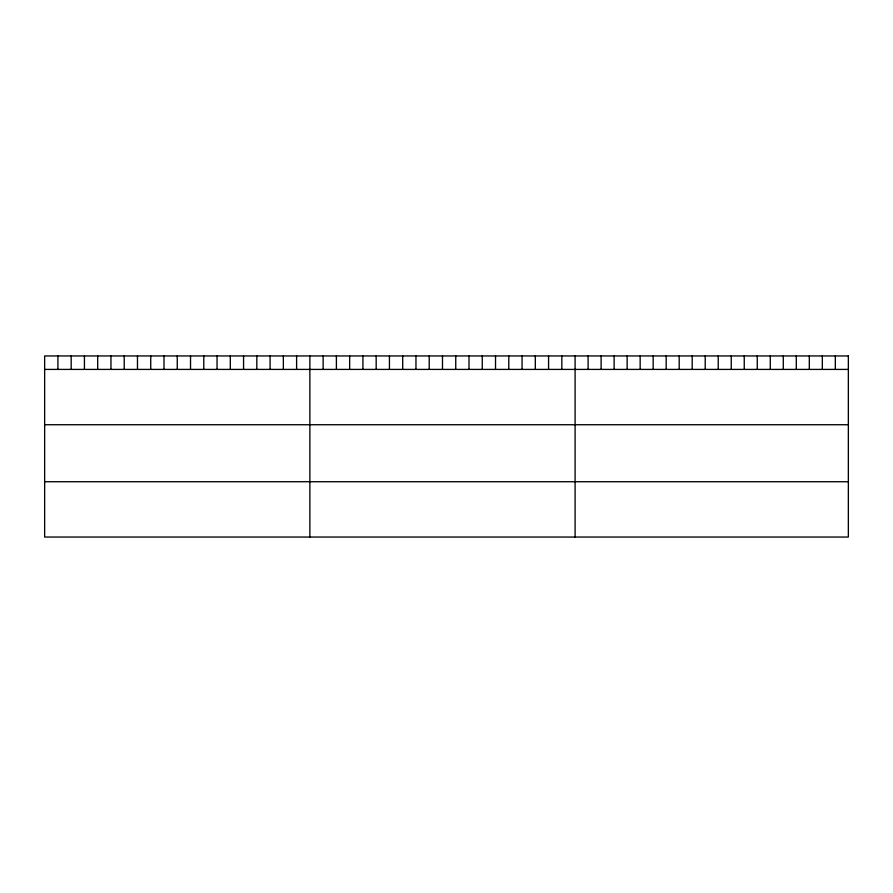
<?xml version="1.0" encoding="UTF-8"?>
<svg xmlns="http://www.w3.org/2000/svg" width="893" height="893" viewBox="0 0 893 893"><rect width="100%" height="100%" fill="white"/><g stroke="black" fill="none" stroke-linecap="round" stroke-linejoin="round"><path stroke-width="1.34" d="M44.65 369.412L848.35 369.412M44.65 424.733L848.35 424.733M44.65 481.729L848.35 481.729M835.335 355.95L835.335 369.412M822.33 355.95L822.33 369.412M809.315 355.95L809.315 369.412M796.299 355.95L796.299 369.412M783.284 355.95L783.284 369.412M770.279 355.95L770.279 369.412M757.264 355.95L757.264 369.412M744.249 355.95L744.249 369.412M731.244 355.95L731.244 369.412M718.229 355.95L718.229 369.412M705.213 355.95L705.213 369.412M692.198 355.95L692.198 369.412M679.193 355.95L679.193 369.412M666.178 355.95L666.178 369.412M653.163 355.95L653.163 369.412M640.158 355.95L640.158 369.412M627.143 355.95L627.143 369.412M614.127 355.95L614.127 369.412M601.112 355.95L601.112 369.412M588.107 355.95L588.107 369.412M575.092 355.95L575.092 537.05M561.831 355.95L561.831 369.412M548.57 355.95L548.57 369.412M535.309 355.95L535.309 369.412M522.048 355.95L522.048 369.412M508.787 355.95L508.787 369.412M495.526 355.95L495.526 369.412M482.265 355.95L482.265 369.412M469.004 355.95L469.004 369.412M455.743 355.95L455.743 369.412M442.481 355.95L442.481 369.412M429.22 355.95L429.22 369.412M415.959 355.95L415.959 369.412M402.698 355.95L402.698 369.412M389.437 355.95L389.437 369.412M376.176 355.95L376.176 369.412M362.915 355.95L362.915 369.412M349.654 355.95L349.654 369.412M336.393 355.95L336.393 369.412M323.132 355.95L323.132 369.412M309.871 355.95L309.871 537.05M296.61 355.95L296.61 369.412M283.349 355.95L283.349 369.412M270.088 355.95L270.088 369.412M256.827 355.95L256.827 369.412M243.566 355.95L243.566 369.412M230.305 355.95L230.305 369.412M217.044 355.95L217.044 369.412M203.783 355.95L203.783 369.412M190.522 355.95L190.522 369.412M177.261 355.95L177.261 369.412M163.999 355.95L163.999 369.412M150.738 355.95L150.738 369.412M137.477 355.95L137.477 369.412M124.216 355.95L124.216 369.412M110.955 355.95L110.955 369.412M97.694 355.95L97.694 369.412M84.433 355.95L84.433 369.412M71.172 355.95L71.172 369.412M57.911 355.95L57.911 369.412M848.35 355.95L44.65 355.95L44.65 537.05L848.35 537.05L848.35 355.95"/></g></svg>
